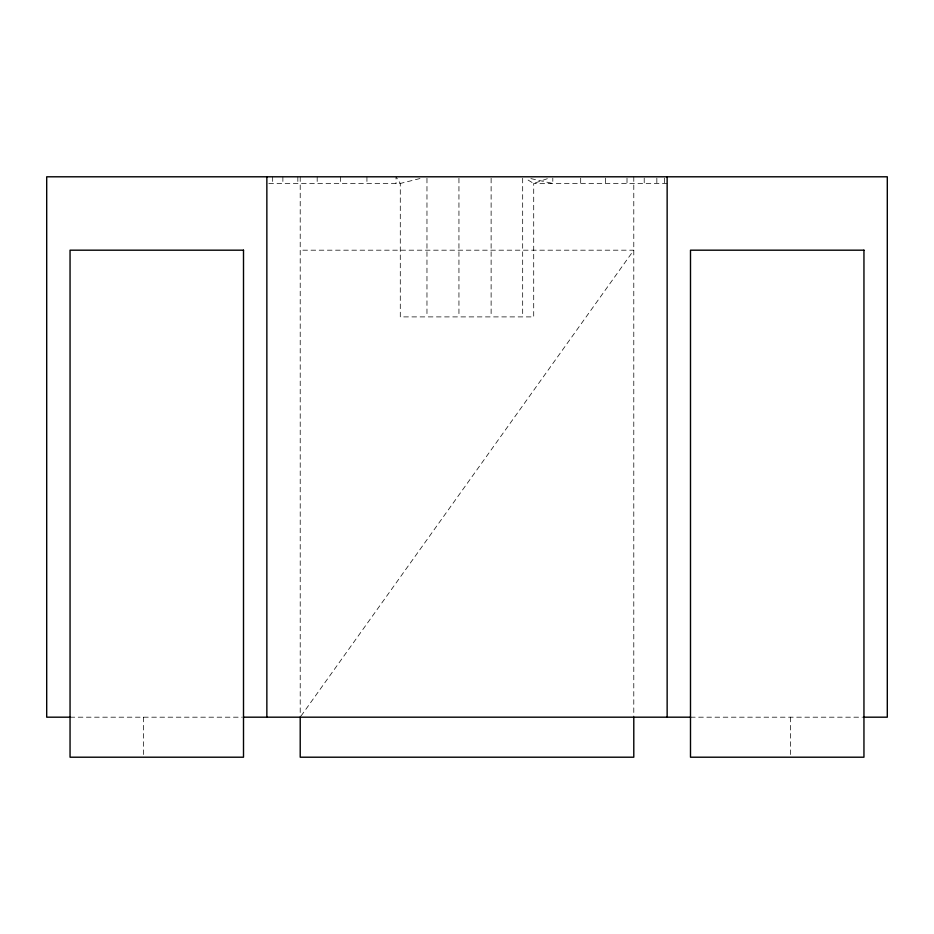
<?xml version="1.0" encoding="UTF-8"?>
<svg xmlns="http://www.w3.org/2000/svg" width="934" height="934" viewBox="0 0 934 934"><rect width="100%" height="100%" fill="white"/><g stroke="black" fill="none" stroke-linecap="round" stroke-linejoin="round"><path stroke-width="0.7" stroke-dasharray="4.67 3.5" d="M301.063 715.993L633.789 250.184L300.211 250.184M547.347 178.698L533.711 183.461L525.13 178.277M419.95 178.546L400.289 183.461L267.509 183.461M667.145 183.461L533.711 183.461L533.711 316.895L400.289 316.895L400.289 183.461L396.028 176.795L396.028 183.461M70.05 717.184L242.058 717.184M690.495 717.184L862.526 717.184M530.897 178.616L552.8 183.461L552.8 178.125M790.561 717.184L790.561 755.781M664.553 178.125L664.553 183.461M656.847 178.125L656.847 183.461M644.215 178.125L644.215 183.461M633.789 176.795L633.789 717.184M627.006 178.125L627.006 183.461M605.641 178.125L605.641 183.461M580.691 178.125L580.691 183.461M522.678 178.242L522.678 316.895M491.121 178.242L491.121 316.895M458.944 178.242L458.944 316.895M426.966 178.242L426.966 316.895M366.934 176.795L366.934 183.461M340.42 176.795L340.42 183.461M317.186 176.795L317.186 183.461M300.211 176.795L300.211 717.184M297.841 176.795L297.841 183.461M282.874 176.795L282.874 183.461M272.67 176.795L272.67 183.461M143.439 717.184L143.439 755.781"/><path stroke-width="1.4" d="M70.05 717.184L46.7 717.184L46.7 176.795L887.3 176.795L887.3 717.184L863.95 717.184M243.389 717.184L690.611 717.184M667.145 176.795L667.145 717.184M633.789 717.184L633.789 757.205L300.211 757.205L300.211 717.184M266.855 176.795L266.855 717.184M243.505 250.184L70.05 250.184L70.05 757.205L243.505 757.205L243.505 250.184M863.95 250.184L690.495 250.184L690.495 757.205L863.95 757.205L863.95 250.184"/></g></svg>
